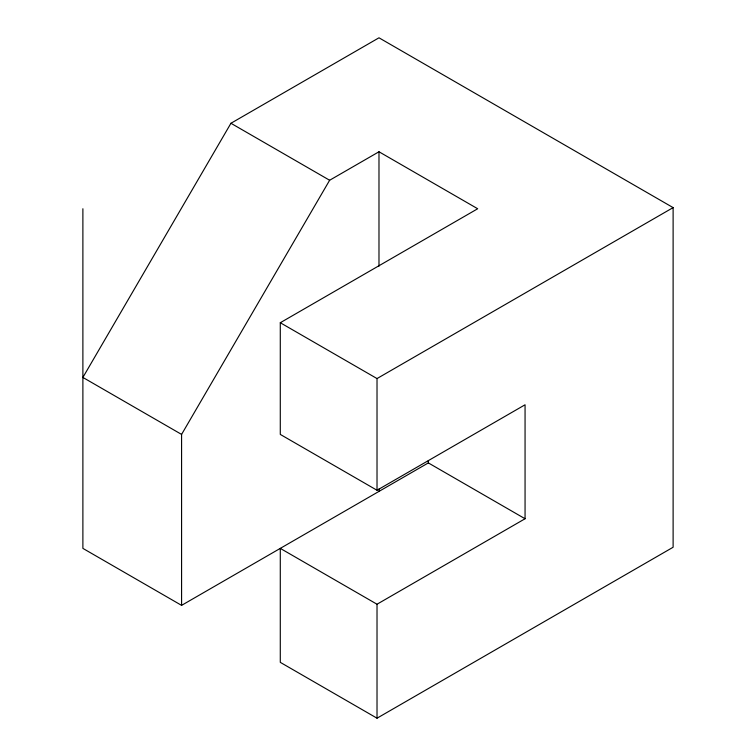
<?xml version="1.0" encoding="UTF-8"?>
<svg xmlns="http://www.w3.org/2000/svg" width="756" height="756" viewBox="0 0 756 756"><rect width="100%" height="100%" fill="white"/><g stroke="black" fill="none" stroke-linecap="round" stroke-linejoin="round"><path stroke-width="1.13" d="M181.582 434.416L329.635 180.259L378.983 151.767L477.688 208.75L280.287 322.727L280.287 434.416L377.017 490.257L525.061 404.781L525.061 518.748L377.017 604.233L280.287 548.383L280.287 662.35L377.017 718.2L673.114 547.25L673.114 207.616L378.983 37.8L230.939 123.275L82.886 377.433L181.582 434.416L181.582 605.367L82.886 548.383L82.886 208.75M280.287 322.727L377.017 378.567L673.114 207.616M181.582 605.367L428.34 462.908L525.061 518.748M230.939 123.275L329.635 180.259M428.34 460.555L428.34 462.908M378.983 151.767L378.983 266.159M378.983 489.047L378.983 491.4M377.017 378.567L377.017 490.257M377.017 604.233L377.017 718.2"/></g></svg>
